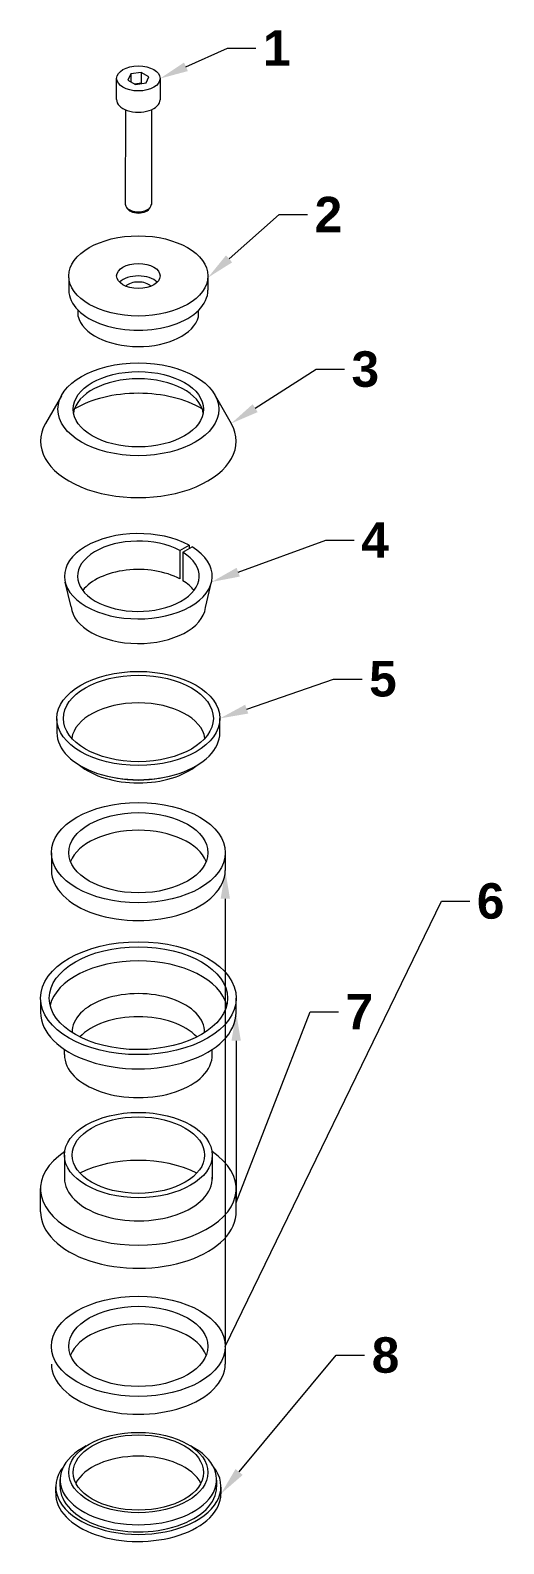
# Model space of a CAD drawing. Header units: millimetres. Extents: x 600 to 2314, y 309 to 897.
# Drawn here: x 1367.2 to 1500.6, y 470 to 896.5 of the extents above; entities that cross this region are included whole.
import ezdxf
from ezdxf import colors
from ezdxf.entities.mleader import LeaderData, LeaderLine
from ezdxf.math import Vec2, Vec3

# ---------------------------------------------------------------- set-up
doc = ezdxf.new("R2010")
doc.units = ezdxf.units.MM
doc.layers.add('01_Contornos', color=7, linetype='Continuous', lineweight=20)
doc.layers.add('04_Cotas', color=3, linetype='Continuous', lineweight=18)
doc.styles.add('EstiloCota', font='arialbd.ttf', dxfattribs={"height": 1.5})

msp = doc.modelspace()

# ---------------------------------------------------------------- linework, layer by layer
at = {"layer": '01_Contornos'}
for p, q in [((1391.56, 877.02), (1391.559, 882.971)), ((1395.518, 884.221), (1394.725, 882.513)), ((1398.475, 884.678), (1395.518, 884.221)), ((1395.518, 884.221), (1395.518, 882.056)), ((1400.64, 883.428), (1398.475, 884.678)), ((1398.475, 884.678), (1398.475, 881.678)), ((1399.848, 881.721), (1400.64, 883.428)), ((1394.725, 882.513), (1396.89, 881.263)), ((1396.658, 881.397), (1398.475, 881.678)), ((1396.89, 881.263), (1399.848, 881.721)), ((1398.475, 881.678), (1398.707, 881.545)), ((1403.806, 882.935), (1403.806, 876.971)), ((1394.042, 874.128), (1394.009, 847.434)), ((1401.349, 874.139), (1401.357, 847.452)), ((1376.007, 793.535), (1371.526, 785.731)), ((1419.324, 793.598), (1423.841, 785.728)), ((1409.366, 749.91), (1411.966, 751.411)), ((1410.232, 749.41), (1412.832, 750.911)), ((1411.966, 751.411), (1411.966, 750.411)), ((1409.366, 749.91), (1409.366, 741.91)), ((1410.232, 749.41), (1410.232, 741.41)), ((1378.726, 734.077), (1377.06, 741.012)), ((1416.608, 733.807), (1418.313, 741.044)), ((1374.719, 702.484), (1374.719, 698.588)), ((1420.647, 698.614), (1420.647, 702.587)), ((1373.188, 664.753), (1373.188, 659.753)), ((1422.178, 664.726), (1422.178, 659.753)), ((1370.139, 623.243), (1370.126, 619.774)), ((1425.239, 619.746), (1425.239, 623.739)), ((1376.863, 607.865), (1376.863, 609.316)), ((1418.502, 607.867), (1418.502, 609.316)), ((1376.862, 579.523), (1376.862, 573.023)), ((1418.499, 579.269), (1418.499, 572.769)), ((1370.126, 563.563), (1370.126, 570.063)), ((1425.235, 563.796), (1425.235, 570.296)), ((1422.178, 525.586), (1422.178, 520.613)), ((1375.638, 486.143), (1375.637, 488.052)), ((1419.727, 487.938), (1419.728, 486.058)), ((1374.417, 484.319), (1374.413, 486.034)), ((1374.413, 486.034), (1374.413, 484.055)), ((1420.952, 485.953), (1420.953, 484.057))]:
    msp.add_line(p, q, dxfattribs=at)
at = {"layer": '01_Contornos', "ltscale": 0.2}
for p, q in [((1378.108, 826.765), (1378.087, 823.331)), ((1417.261, 826.808), (1417.278, 823.324)), ((1380.707, 815.898), (1380.707, 817.639)), ((1414.628, 815.781), (1414.628, 817.609))]:
    msp.add_line(p, q, dxfattribs=at)
at = {"layer": '01_Contornos'}
for centre, major_axis in [((1397.683, 882.971), (-6.124, 0)), ((1397.683, 702.587), (-22.964, 0)), ((1397.683, 702.587), (-21.127, 0)), ((1397.683, 664.753), (-24.495, 0)), ((1397.683, 664.753), (-19.596, 0)), ((1397.683, 623.739), (-27.557, 0)), ((1397.683, 623.739), (-25.107, 0)), ((1397.683, 579.523), (-20.821, 0)), ((1397.683, 579.523), (-18.677, 0)), ((1397.683, 525.613), (-24.495, 0)), ((1397.683, 525.613), (-19.596, 0)), ((1397.683, 490.055), (-19.596, 0)), ((1397.683, 490.055), (-18.371, 0))]:
    msp.add_ellipse(centre, major_axis=major_axis, ratio=0.5773503, dxfattribs=at)
for centre, major_axis, start_param, end_param in [((1397.683, 876.971), (-6.124, 0), 6.2692746, 9.4248085), ((1397.683, 847.471), (-3.674, 0), 6.2641707, 9.4341133), ((1397.683, 846.971), (-3.368, 0), 0.243457, 2.8981356), ((1397.683, 734.665), (-17.146, 0), 3.9627127, 5.8672332), ((1397.683, 734.665), (-17.146, 0), 3.5575447, 3.8912689), ((1397.683, 696.087), (-18.83, 0), 3.2242156, 6.2005624), ((1397.683, 698.587), (-22.964, 0), 6.2830825, 9.4268179), ((1397.683, 696.087), (-20.208, 0), 6.8929192, 8.815044), ((1397.683, 696.087), (-18.83, 0), 7.5189198, 8.1890435), ((1397.683, 659.753), (-19.596, 0), 3.3644025, 6.0603755), ((1397.683, 659.753), (-24.495, 0), 6.2831853, 9.4247832), ((1397.683, 619.739), (-25.107, 0), 3.2800062, 6.1447717), ((1397.683, 614.239), (-18.677, 0), 3.1240514, 6.3007266), ((1397.683, 619.739), (-27.557, 0), 6.2809723, 9.4252123), ((1397.683, 607.739), (-18.677, 0), 9.9139842, 12.0771644), ((1397.683, 607.739), (-20.821, 0), 6.2726607, 9.4354333), ((1397.683, 570.023), (-27.557, 0), 5.56516, 10.1428032), ((1397.683, 563.523), (-25.107, 0), 3.9960243, 5.4287537), ((1397.683, 573.023), (-20.821, 0), 6.2831853, 9.4459739), ((1397.683, 563.523), (-27.557, 0), 6.2807039, 9.4419094), ((1397.683, 520.613), (-19.596, 0), 3.3644025, 6.0603755), ((1397.683, 520.613), (-24.495, 0), 6.2831853, 9.4247832), ((1397.683, 488.055), (-22.045, 0), 5.4405635, 10.2673997), ((1397.683, 486.055), (-23.27, 0), 5.8511922, 9.8567711), ((1397.683, 484.055), (-18.371, 0), 3.4283492, 5.9964288), ((1397.683, 484.055), (-23.27, 0), 6.2635068, 9.4249813), ((1397.683, 486.055), (-22.045, 0), 6.2762045, 9.4250619)]:
    msp.add_ellipse(centre, major_axis=major_axis, ratio=0.5773503, start_param=start_param, end_param=end_param, dxfattribs=at)
at = {"layer": '01_Contornos', "ltscale": 0.2}
for centre, major_axis in [((1397.683, 827.291), (-19.596, 0)), ((1397.683, 827.291), (-6.124, 0)), ((1397.683, 789.724), (-22.658, 0)), ((1397.683, 789.724), (-18.371, 0))]:
    msp.add_ellipse(centre, major_axis=major_axis, ratio=0.5773503, dxfattribs=at)
for centre, major_axis, start_param, end_param in [((1397.683, 823.291), (-19.596, 0), 6.2796537, 9.4277261), ((1397.683, 823.755), (-6.124, 0), 3.6651914, 5.7595865), ((1397.683, 823.291), (-3.98, 0), 3.6395558, 5.7852222), ((1397.683, 817.291), (-17.146, 0), 6.4243179, 9.2716497), ((1397.683, 787.724), (-18.371, 0), 3.2360138, 6.1887642), ((1397.683, 779.724), (-25.107, 0), 10.1957973, 11.7953513), ((1397.683, 780.724), (-27.557, 0), 5.9630357, 9.7447522), ((1397.683, 742.665), (-20.821, 0), 3.9564068, 10.1807601), ((1397.683, 742.665), (-17.146, 0), 3.9627127, 10.1744542), ((1397.683, 734.665), (-18.984, 0), 6.3368092, 9.3464732)]:
    msp.add_ellipse(centre, major_axis=major_axis, ratio=0.5773503, start_param=start_param, end_param=end_param, dxfattribs=at)

# ---------------------------------------------------------------- leaders
at = {"layer": '04_Cotas', "ltscale": 0.4}
ml = msp.add_multileader_mtext('Standard', dxfattribs=at)
ml.set_content('1', color=256, style='EstiloCota')
ml.set_leader_properties(color=256, linetype='ByLayer', lineweight=-1)
ml.build(insert=Vec2(0, 0))
ml.multileader.update_dxf_attribs({"arrow_head_size": 8})
ctx = ml.context
ctx.base_point, ctx.char_height, ctx.arrow_head_size, ctx.plane_origin = Vec3(1430.806, 891.539), 10, 8, Vec3(1403.806, 882.935)
notes = []
notes.append((ctx, [(0, (1, 1, 0), (1422.806, 891.539), (1, 0), 8, [(0, [(1403.806, 882.935)], 0, [])])]))
ctx.mtext.insert, ctx.mtext.flow_direction = Vec3(1432.806, 896.539), 5
at = {"layer": '04_Cotas', "ltscale": 0.2}
ml = msp.add_multileader_mtext('Standard', dxfattribs=at)
ml.set_content('2', color=256, style='EstiloCota')
ml.set_leader_properties(color=256, linetype='ByLayer', lineweight=-1)
ml.build(insert=Vec2(0, 0))
ml.multileader.update_dxf_attribs({"arrow_head_size": 8})
ctx = ml.context
ctx.base_point, ctx.char_height, ctx.arrow_head_size, ctx.plane_origin = Vec3(1445.331, 844.601), 10, 8, Vec3(1417.261, 826.808)
notes.append((ctx, [(0, (1, 1, 0), (1437.331, 844.601), (1, 0), 8, [(0, [(1417.261, 826.808)], 0, [])])]))
ctx.mtext.insert, ctx.mtext.flow_direction = Vec3(1447.331, 849.601), 5
ml = msp.add_multileader_mtext('Standard', dxfattribs=at)
ml.set_content('3', color=256, style='EstiloCota')
ml.set_leader_properties(color=256, linetype='ByLayer', lineweight=-1)
ml.build(insert=Vec2(0, 0))
ml.multileader.update_dxf_attribs({"arrow_head_size": 8})
ctx = ml.context
ctx.base_point, ctx.char_height, ctx.arrow_head_size, ctx.plane_origin = Vec3(1455.735, 800.982), 10, 8, Vec3(1423.841, 785.728)
notes.append((ctx, [(0, (1, 1, 0), (1447.735, 800.982), (1, 0), 8, [(0, [(1423.841, 785.728)], 0, [])])]))
ctx.mtext.insert, ctx.mtext.flow_direction = Vec3(1457.735, 806.067), 5
ml = msp.add_multileader_mtext('Standard', dxfattribs=at)
ml.set_content('4', color=256, style='EstiloCota')
ml.set_leader_properties(color=256, linetype='ByLayer', lineweight=-1)
ml.build(insert=Vec2(0, 0))
ml.multileader.update_dxf_attribs({"arrow_head_size": 8})
ctx = ml.context
ctx.base_point, ctx.char_height, ctx.arrow_head_size, ctx.plane_origin = Vec3(1458.463, 752.872), 10, 8, Vec3(1418.313, 741.044)
notes.append((ctx, [(0, (1, 1, 0), (1450.463, 752.872), (1, 0), 8, [(0, [(1418.313, 741.044)], 0, [])])]))
ctx.mtext.insert, ctx.mtext.flow_direction = Vec3(1460.463, 757.872), 5
ml = msp.add_multileader_mtext('Standard', dxfattribs=at)
ml.set_content('5', color=256, style='EstiloCota')
ml.set_leader_properties(color=256, linetype='ByLayer', lineweight=-1)
ml.build(insert=Vec2(0, 0))
ml.multileader.update_dxf_attribs({"arrow_head_size": 8})
ctx = ml.context
ctx.base_point, ctx.char_height, ctx.arrow_head_size, ctx.plane_origin = Vec3(1460.698, 713.69), 10, 8, Vec3(1420.647, 702.587)
notes.append((ctx, [(0, (1, 1, 0), (1452.698, 713.69), (1, 0), 8, [(0, [(1420.647, 702.587)], 0, [])])]))
ctx.mtext.insert, ctx.mtext.flow_direction = Vec3(1462.698, 718.776), 5
ml = msp.add_multileader_mtext('Standard', dxfattribs=at)
ml.set_content('6', color=256, style='EstiloCota')
ml.set_leader_properties(color=256, linetype='ByLayer', lineweight=-1)
ml.build(insert=Vec2(0, 0))
ml.multileader.update_dxf_attribs({"arrow_head_size": 8})
ctx = ml.context
ctx.base_point, ctx.char_height, ctx.arrow_head_size, ctx.plane_origin = Vec3(1491.04, 651.07), 10, 8, Vec3(1422.178, 659.753)
notes.append((ctx, [(0, (1, 1, 0), (1483.04, 651.07), (1, 0), 8, [(1, [(1422.178, 659.753), (1422.178, 525.586)], 0, [])])]))
ctx.mtext.insert, ctx.mtext.flow_direction = Vec3(1493.04, 656.155), 5
ml = msp.add_multileader_mtext('Standard', dxfattribs=at)
ml.set_content('7', color=256, style='EstiloCota')
ml.set_leader_properties(color=256, linetype='ByLayer', lineweight=-1)
ml.build(insert=Vec2(0, 0))
ml.multileader.update_dxf_attribs({"arrow_head_size": 8})
ctx = ml.context
ctx.base_point, ctx.char_height, ctx.arrow_head_size, ctx.plane_origin = Vec3(1454.047, 619.924), 10, 8, Vec3(1425.239, 619.746)
notes.append((ctx, [(0, (1, 1, 0), (1446.047, 619.924), (1, 0), 8, [(1, [(1425.239, 619.746), (1425.235, 566.194)], 0, [])])]))
ctx.mtext.insert, ctx.mtext.flow_direction = Vec3(1456.047, 624.924), 5
ml = msp.add_multileader_mtext('Standard', dxfattribs=at)
ml.set_content('8', color=256, style='EstiloCota')
ml.set_leader_properties(color=256, linetype='ByLayer', lineweight=-1)
ml.build(insert=Vec2(0, 0))
ml.multileader.update_dxf_attribs({"arrow_head_size": 8})
ctx = ml.context
ctx.base_point, ctx.char_height, ctx.arrow_head_size, ctx.plane_origin = Vec3(1461.431, 523.086), 10, 8, Vec3(1420.953, 484.057)
notes.append((ctx, [(0, (1, 1, 0), (1453.431, 523.086), (1, 0), 8, [(0, [(1420.953, 484.057)], 0, [])])]))
ctx.mtext.insert, ctx.mtext.flow_direction = Vec3(1463.431, 528.175), 5
for ctx, leaders in notes:
    for number, flags, end, landing, length, lines in leaders:
        leader = LeaderData()
        leader.index, (leader.has_last_leader_line, leader.has_dogleg_vector, leader.attachment_direction) = number, flags
        leader.last_leader_point, leader.dogleg_vector, leader.dogleg_length = Vec3(end), Vec3(landing), length
        for number, points, colour, breaks in lines:
            line = LeaderLine()
            line.index, line.vertices, line.color, line.breaks = number, Vec3.list(points), colors.encode_raw_color(colour), breaks
            leader.lines.append(line)
        ctx.leaders.append(leader)

doc.saveas('drawing.dxf')
